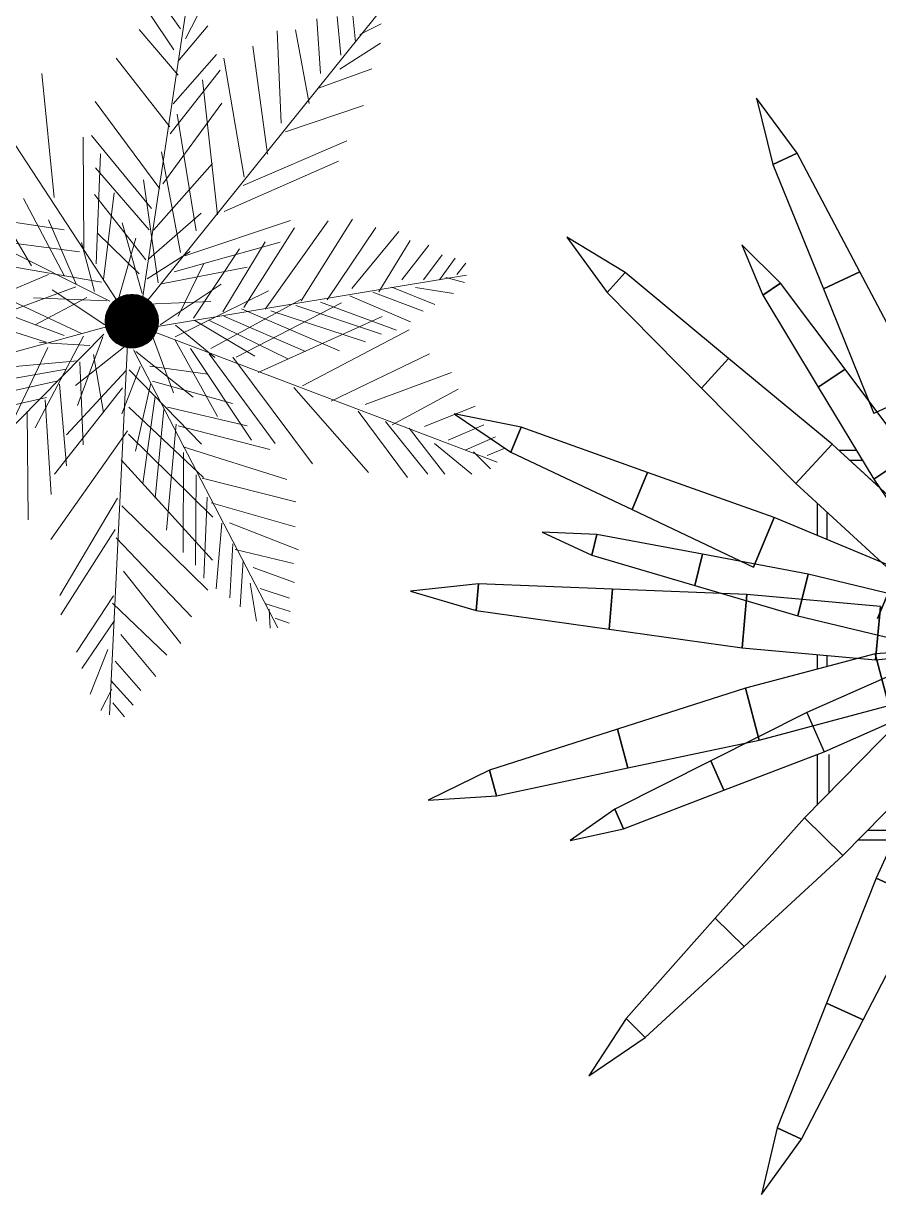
# Model space of a CAD drawing. Header units: inches. Extents: x -98933 to 1585249, y -3352739 to 192771.
# Drawn here: x 42515.27 to 42540.59, y 50363.07 to 50397.74 of the extents above; entities that cross this region are included whole.
import ezdxf

# ---------------------------------------------------------------- set-up
doc = ezdxf.new("R2010")
doc.units = ezdxf.units.IN
doc.header["$MEASUREMENT"] = 0
doc.layers.get('0').update_dxf_attribs({"lineweight": 0})
doc.layers.add('IFF-PLANTS', color=3, linetype='Continuous', lineweight=0)
doc.layers.add('PEJZAJ', color=7, linetype='Continuous')

# ---------------------------------------------------------------- blocks, each defined once
blk = doc.blocks.new('BITKI4')
at = {"color": 3}
for p, q in [((-0.16729, 0.38031), (-0.19852, 0.42281)), ((-0.19852, 0.42281), (-0.18604, 0.37157)), ((-0.19852, 0.42281), (-0.19852, 0.42281)), ((-0.18604, 0.37157), (-0.16729, 0.38031)), ((-0.16729, 0.38031), (-0.18604, 0.37157)), ((-0.1189, 0.28876), (-0.16729, 0.38031)), ((-0.18604, 0.37157), (-0.14702, 0.27565)), ((-0.29976, 0.28822), (-0.34486, 0.31554)), ((-0.34486, 0.31554), (-0.34486, 0.31554)), ((-0.34486, 0.31554), (-0.31374, 0.27297)), ((-0.29976, 0.28822), (-0.34486, 0.31554)), ((-0.34486, 0.31554), (-0.34486, 0.31554)), ((-0.34486, 0.31554), (-0.31374, 0.27297)), ((-0.18, 0.28003), (-0.20999, 0.30971)), ((-0.20999, 0.30971), (-0.20999, 0.30971)), ((-0.20999, 0.30971), (-0.19372, 0.27078)), ((-0.29976, 0.28822), (-0.31374, 0.27297)), ((-0.31374, 0.27297), (-0.29976, 0.28822)), ((-0.29976, 0.28822), (-0.31374, 0.27297)), ((-0.31374, 0.27297), (-0.29976, 0.28822)), ((-0.22004, 0.22213), (-0.29976, 0.28822)), ((-0.22004, 0.22213), (-0.29976, 0.28822)), ((-0.19372, 0.27078), (-0.18, 0.28003)), ((-0.18, 0.28003), (-0.19372, 0.27078)), ((-0.13031, 0.21374), (-0.18, 0.28003)), ((-0.1189, 0.28876), (-0.14702, 0.27565)), ((-0.14702, 0.27565), (-0.1189, 0.28876)), ((-0.0705, 0.19721), (-0.1189, 0.28876)), ((-0.31374, 0.27297), (-0.241, 0.19926)), ((-0.31374, 0.27297), (-0.241, 0.19926)), ((-0.14702, 0.27565), (-0.108, 0.17973)), ((-0.19372, 0.27078), (-0.15089, 0.19987)), ((-0.241, 0.19926), (-0.22004, 0.22213)), ((-0.241, 0.19926), (-0.22004, 0.22213)), ((-0.22004, 0.22213), (-0.241, 0.19926)), ((-0.22004, 0.22213), (-0.241, 0.19926)), ((-0.14031, 0.15604), (-0.22004, 0.22213)), ((-0.14031, 0.15604), (-0.22004, 0.22213)), ((-0.15089, 0.19987), (-0.13031, 0.21374)), ((-0.13031, 0.21374), (-0.15089, 0.19987)), ((-0.08063, 0.14746), (-0.13031, 0.21374)), ((-0.241, 0.19926), (-0.16827, 0.12555)), ((-0.241, 0.19926), (-0.16827, 0.12555)), ((-0.15089, 0.19987), (-0.10807, 0.12895)), ((-0.0705, 0.19721), (-0.108, 0.17973)), ((-0.38002, 0.169), (-0.43175, 0.17925)), ((-0.43175, 0.17925), (-0.38795, 0.14989)), ((-0.43175, 0.17925), (-0.43175, 0.17925)), ((-0.38795, 0.14989), (-0.38002, 0.169)), ((-0.38002, 0.169), (-0.38795, 0.14989)), ((-0.28251, 0.13417), (-0.38002, 0.169)), ((-0.14031, 0.15604), (-0.16827, 0.12555)), ((-0.16827, 0.12555), (-0.14031, 0.15604)), ((-0.14031, 0.15604), (-0.16827, 0.12555)), ((-0.16827, 0.12555), (-0.14031, 0.15604)), ((-0.06408, 0.08615), (-0.14031, 0.15604)), ((-0.1037, 0.12247), (-0.14031, 0.15604)), ((-0.38795, 0.14989), (-0.29439, 0.1055)), ((-0.08063, 0.14746), (-0.10807, 0.12895)), ((-0.10807, 0.12895), (-0.08063, 0.14746)), ((-0.28251, 0.13417), (-0.29439, 0.1055)), ((-0.29439, 0.1055), (-0.28251, 0.13417)), ((-0.18499, 0.09933), (-0.28251, 0.13417)), ((-0.10807, 0.12895), (-0.06181, 0.06035)), ((-0.16827, 0.12555), (-0.09204, 0.05566)), ((-0.16827, 0.12555), (-0.09204, 0.05566)), ((-0.29439, 0.1055), (-0.20083, 0.06112)), ((-0.18499, 0.09933), (-0.20083, 0.06112)), ((-0.20083, 0.06112), (-0.18499, 0.09933)), ((-0.08945, 0.05972), (-0.18499, 0.09933)), ((-0.32167, 0.08646), (-0.36383, 0.08809)), ((-0.36383, 0.08809), (-0.36383, 0.08809)), ((-0.36383, 0.08809), (-0.32555, 0.07037)), ((-0.32555, 0.07037), (-0.32167, 0.08646)), ((-0.32167, 0.08646), (-0.32555, 0.07037)), ((-0.24026, 0.07113), (-0.32167, 0.08646)), ((-0.32555, 0.07037), (-0.24607, 0.04699)), ((-0.24607, 0.04699), (-0.24026, 0.07113)), ((-0.24026, 0.07113), (-0.24607, 0.04699)), ((-0.15885, 0.0558), (-0.24026, 0.07113)), ((-0.15885, 0.0558), (-0.16659, 0.02362)), ((-0.16659, 0.02362), (-0.15885, 0.0558)), ((-0.07841, 0.03644), (-0.15885, 0.0558)), ((-0.10529, 0.02151), (-0.08945, 0.05972)), ((-0.08945, 0.05972), (-0.10529, 0.02151)), ((-0.41296, 0.04823), (-0.46538, 0.04254)), ((-0.41296, 0.04823), (-0.46538, 0.04254)), ((-0.41296, 0.04823), (-0.4148, 0.02763)), ((-0.4148, 0.02763), (-0.41296, 0.04823)), ((-0.41296, 0.04823), (-0.4148, 0.02763)), ((-0.4148, 0.02763), (-0.41296, 0.04823)), ((-0.30948, 0.04415), (-0.41296, 0.04823)), ((-0.30948, 0.04415), (-0.41296, 0.04823)), ((-0.24607, 0.04699), (-0.16659, 0.02362)), ((-0.46538, 0.04254), (-0.46538, 0.04254)), ((-0.46538, 0.04254), (-0.4148, 0.02763)), ((-0.46538, 0.04254), (-0.46538, 0.04254)), ((-0.46538, 0.04254), (-0.4148, 0.02763)), ((-0.31225, 0.01324), (-0.30948, 0.04415)), ((-0.31225, 0.01324), (-0.30948, 0.04415)), ((-0.30948, 0.04415), (-0.31225, 0.01324)), ((-0.30948, 0.04415), (-0.31225, 0.01324)), ((-0.20601, 0.04007), (-0.30948, 0.04415)), ((-0.20601, 0.04007), (-0.30948, 0.04415)), ((-0.2097, -0.00114), (-0.20601, 0.04007)), ((-0.20601, 0.04007), (-0.2097, -0.00114)), ((-0.2097, -0.00114), (-0.20601, 0.04007)), ((-0.20601, 0.04007), (-0.2097, -0.00114)), ((-0.103, 0.03084), (-0.20601, 0.04007)), ((-0.4148, 0.02763), (-0.31225, 0.01324)), ((-0.4148, 0.02763), (-0.31225, 0.01324)), ((-0.103, 0.03084), (-0.10669, -0.01037)), ((-0.103, 0.03084), (-0.10669, -0.01037)), ((-0.10669, -0.01037), (-0.103, 0.03084)), ((-0.10669, -0.01037), (-0.103, 0.03084)), ((-0.16659, 0.02362), (-0.08615, 0.00427)), ((-0.31225, 0.01324), (-0.2097, -0.00114)), ((-0.31225, 0.01324), (-0.2097, -0.00114)), ((-0.00183, 0.001), (-0.1071, -0.00556)), ((-0.10669, -0.01037), (-0.00183, 0.001)), ((-0.10669, -0.01037), (-0.00183, 0.001)), ((-0.2097, -0.00114), (-0.10669, -0.01037)), ((-0.2097, -0.00114), (-0.10669, -0.01037)), ((-0.1071, -0.00556), (-0.20706, -0.03212)), ((-0.09648, -0.04555), (-0.1071, -0.00556)), ((-0.1071, -0.00556), (-0.09648, -0.04555)), ((-0.08419, -0.01735), (-0.15985, -0.05083)), ((-0.20706, -0.03212), (-0.30569, -0.06368)), ((-0.20706, -0.03212), (-0.19643, -0.0721)), ((-0.19643, -0.0721), (-0.20706, -0.03212)), ((-0.15985, -0.05083), (-0.23384, -0.0881)), ((-0.19643, -0.0721), (-0.09648, -0.04555)), ((-0.15985, -0.05083), (-0.14646, -0.0811)), ((-0.14646, -0.0811), (-0.0708, -0.04761)), ((-0.08906, -0.05829), (-0.16152, -0.13209)), ((-0.08906, -0.05829), (-0.16152, -0.13209)), ((-0.30569, -0.06368), (-0.40431, -0.09523)), ((-0.30569, -0.06368), (-0.29772, -0.09366)), ((-0.29772, -0.09366), (-0.30569, -0.06368)), ((-0.29772, -0.09366), (-0.19643, -0.0721)), ((-0.22379, -0.1108), (-0.14646, -0.0811)), ((-0.23384, -0.0881), (-0.30783, -0.12537)), ((-0.22379, -0.1108), (-0.23384, -0.0881)), ((-0.23384, -0.0881), (-0.22379, -0.1108)), ((-0.13201, -0.16107), (-0.05954, -0.08728)), ((-0.13201, -0.16107), (-0.05954, -0.08728)), ((-0.06352, -0.08455), (-0.10637, -0.17868)), ((-0.40431, -0.09523), (-0.45164, -0.11851)), ((-0.399, -0.11522), (-0.40431, -0.09523)), ((-0.40431, -0.09523), (-0.399, -0.11522)), ((-0.399, -0.11522), (-0.29772, -0.09366)), ((-0.45164, -0.11851), (-0.399, -0.11522)), ((-0.30113, -0.1405), (-0.22379, -0.1108)), ((-0.45164, -0.11851), (-0.45164, -0.11851)), ((-0.30783, -0.12537), (-0.34231, -0.14967)), ((-0.30113, -0.1405), (-0.30783, -0.12537)), ((-0.30783, -0.12537), (-0.30113, -0.1405)), ((-0.16152, -0.13209), (-0.2303, -0.2095)), ((-0.16152, -0.13209), (-0.2303, -0.2095)), ((-0.16152, -0.13209), (-0.13201, -0.16107)), ((-0.13201, -0.16107), (-0.16152, -0.13209)), ((-0.16152, -0.13209), (-0.13201, -0.16107)), ((-0.13201, -0.16107), (-0.16152, -0.13209)), ((-0.34231, -0.14967), (-0.30113, -0.1405)), ((-0.34231, -0.14967), (-0.34231, -0.14967)), ((-0.15183, -0.149), (-0.15183, -0.149)), ((-0.15183, -0.149), (-0.15183, -0.149)), ((-0.15183, -0.149), (-0.15183, -0.149)), ((-0.15183, -0.149), (-0.15183, -0.149)), ((-0.20816, -0.23124), (-0.13201, -0.16107)), ((-0.20816, -0.23124), (-0.13201, -0.16107)), ((-0.10637, -0.17868), (-0.14453, -0.27495)), ((-0.10637, -0.17868), (-0.06872, -0.19582)), ((-0.06872, -0.19582), (-0.10637, -0.17868)), ((-0.11629, -0.2878), (-0.06872, -0.19582)), ((-0.2303, -0.2095), (-0.29908, -0.28692)), ((-0.2303, -0.2095), (-0.29908, -0.28692)), ((-0.20816, -0.23124), (-0.2303, -0.2095)), ((-0.20816, -0.23124), (-0.2303, -0.2095)), ((-0.2303, -0.2095), (-0.20816, -0.23124)), ((-0.2303, -0.2095), (-0.20816, -0.23124)), ((-0.28432, -0.30141), (-0.20816, -0.23124)), ((-0.28432, -0.30141), (-0.20816, -0.23124)), ((-0.14453, -0.27495), (-0.18268, -0.37122)), ((-0.14453, -0.27495), (-0.11629, -0.2878)), ((-0.11629, -0.2878), (-0.14453, -0.27495)), ((-0.29908, -0.28692), (-0.32793, -0.33106)), ((-0.29908, -0.28692), (-0.32793, -0.33106)), ((-0.29908, -0.28692), (-0.28432, -0.30141)), ((-0.28432, -0.30141), (-0.29908, -0.28692)), ((-0.29908, -0.28692), (-0.28432, -0.30141)), ((-0.28432, -0.30141), (-0.29908, -0.28692)), ((-0.16385, -0.37979), (-0.11629, -0.2878)), ((-0.32793, -0.33106), (-0.28432, -0.30141)), ((-0.32793, -0.33106), (-0.28432, -0.30141)), ((-0.32793, -0.33106), (-0.32793, -0.33106)), ((-0.32793, -0.33106), (-0.32793, -0.33106)), ((-0.18268, -0.37122), (-0.19469, -0.42256)), ((-0.16385, -0.37979), (-0.18268, -0.37122)), ((-0.18268, -0.37122), (-0.16385, -0.37979)), ((-0.19469, -0.42256), (-0.16385, -0.37979))]:
    blk.add_line(p, q, dxfattribs=at)
at = {"color": 1}
for p, q in [((-0.12138, 0.151), (-0.13481, 0.151)), ((-0.12138, 0.151), (-0.13481, 0.151)), ((-0.12138, 0.151), (-0.13481, 0.151)), ((-0.12138, 0.151), (-0.13481, 0.151)), ((-0.12138, 0.151), (-0.13481, 0.151)), ((-0.12138, 0.151), (-0.13481, 0.151)), ((-0.11686, 0.1435), (-0.12663, 0.1435)), ((-0.11686, 0.1435), (-0.12663, 0.1435)), ((-0.15183, 0.11048), (-0.15183, 0.08559)), ((-0.14433, 0.1036), (-0.14433, 0.08248)), ((-0.15183, -0.00632), (-0.15183, -0.01745)), ((-0.14433, -0.007), (-0.14433, -0.01546)), ((-0.15183, -0.08316), (-0.15183, -0.12222)), ((-0.14277, -0.08316), (-0.14277, -0.11299)), ((-0.11278, -0.1415), (-0.08945, -0.1415)), ((-0.12015, -0.149), (-0.09286, -0.149))]:
    blk.add_line(p, q, dxfattribs=at)
blk = doc.blocks.new('*X20')
at = {"color": 0}
for p, q in [((-66.0861, -112.7145), (-65.9668, -112.5952)), ((-66.0861, -112.7128), (-65.9686, -112.5952)), ((-66.0861, -112.711), (-65.9704, -112.5952)), ((-66.0861, -112.7092), (-65.9721, -112.5952)), ((-66.0861, -112.7162), (-65.9651, -112.5953)), ((-66.0861, -112.7074), (-65.974, -112.5953)), ((-66.086, -112.7179), (-65.9634, -112.5953)), ((-66.086, -112.7055), (-65.9758, -112.5954)), ((-66.0859, -112.7196), (-65.9618, -112.5954)), ((-66.0858, -112.7036), (-65.9777, -112.5955)), ((-66.0858, -112.7212), (-65.9601, -112.5956)), ((-66.0857, -112.7017), (-65.9796, -112.5957)), ((-66.0856, -112.7229), (-65.9585, -112.5957)), ((-66.0855, -112.6997), (-65.9816, -112.5958)), ((-66.0855, -112.7245), (-65.9569, -112.5959)), ((-66.0853, -112.7261), (-65.9553, -112.596)), ((-66.0853, -112.6978), (-65.9836, -112.5961)), ((-66.0851, -112.7276), (-65.9537, -112.5962)), ((-66.085, -112.6957), (-65.9856, -112.5963)), ((-66.0849, -112.7292), (-65.9522, -112.5965)), ((-66.0847, -112.6936), (-65.9877, -112.5967)), ((-66.0846, -112.7307), (-65.9506, -112.5967)), ((-66.0844, -112.7322), (-65.9491, -112.597)), ((-66.0843, -112.6915), (-65.9898, -112.597)), ((-66.0841, -112.7337), (-65.9476, -112.5972)), ((-66.0839, -112.6893), (-65.992, -112.5974)), ((-66.0838, -112.7352), (-65.9461, -112.5975)), ((-66.0835, -112.7367), (-65.9447, -112.5978)), ((-66.0835, -112.6871), (-65.9943, -112.5979)), ((-66.0832, -112.7381), (-65.9432, -112.5981)), ((-66.0829, -112.6848), (-65.9965, -112.5984)), ((-66.0829, -112.7395), (-65.9418, -112.5985)), ((-66.0825, -112.741), (-65.9404, -112.5988)), ((-66.0823, -112.6824), (-65.9989, -112.599)), ((-66.0821, -112.7424), (-65.939, -112.5992)), ((-66.0818, -112.7437), (-65.9376, -112.5996)), ((-66.0817, -112.68), (-66.0013, -112.5997)), ((-66.0814, -112.7451), (-65.9362, -112.6)), ((-66.081, -112.7465), (-65.9349, -112.6004)), ((-66.0809, -112.6775), (-66.0039, -112.6004)), ((-66.0805, -112.7478), (-65.9335, -112.6008)), ((-66.0801, -112.7491), (-65.9322, -112.6013)), ((-66.0801, -112.6749), (-66.0065, -112.6013)), ((-66.0796, -112.7505), (-65.9309, -112.6017)), ((-66.0792, -112.7518), (-65.9296, -112.6022)), ((-66.0791, -112.6722), (-66.0092, -112.6022)), ((-66.0787, -112.7531), (-65.9283, -112.6026)), ((-66.0782, -112.7543), (-65.927, -112.6031)), ((-66.0781, -112.6693), (-66.012, -112.6033)), ((-66.0777, -112.7556), (-65.9257, -112.6036)), ((-66.0772, -112.7569), (-65.9245, -112.6041)), ((-66.0768, -112.6663), (-66.015, -112.6045)), ((-66.0767, -112.7581), (-65.9232, -112.6047)), ((-66.0761, -112.7593), (-65.922, -112.6052)), ((-66.0756, -112.7606), (-65.9208, -112.6058)), ((-66.0754, -112.6632), (-66.0182, -112.6059)), ((-66.075, -112.7618), (-65.9196, -112.6063)), ((-66.0745, -112.763), (-65.9184, -112.6069)), ((-66.0739, -112.7641), (-65.9172, -112.6075)), ((-66.0738, -112.6598), (-66.0216, -112.6075)), ((-66.0733, -112.7653), (-65.916, -112.6081)), ((-66.0727, -112.7665), (-65.9149, -112.6087)), ((-66.0721, -112.7676), (-65.9137, -112.6093)), ((-66.0719, -112.6561), (-66.0253, -112.6095)), ((-66.0714, -112.7688), (-65.9126, -112.6099)), ((-66.0708, -112.7699), (-65.9114, -112.6105)), ((-66.0702, -112.771), (-65.9103, -112.6112)), ((-66.0695, -112.7721), (-65.9092, -112.6118)), ((-66.0695, -112.6519), (-66.0294, -112.6118)), ((-66.0688, -112.7732), (-65.9081, -112.6125)), ((-66.0682, -112.7743), (-65.907, -112.6132)), ((-66.0675, -112.7754), (-65.9059, -112.6139)), ((-66.0668, -112.7765), (-65.9049, -112.6146)), ((-66.0664, -112.6471), (-66.0342, -112.6149)), ((-66.0661, -112.7775), (-65.9038, -112.6153)), ((-66.0653, -112.7786), (-65.9028, -112.616)), ((-66.0646, -112.7796), (-65.9017, -112.6167)), ((-66.0639, -112.7807), (-65.9007, -112.6175)), ((-66.0631, -112.7817), (-65.8997, -112.6182)), ((-66.0624, -112.7827), (-65.8987, -112.619)), ((-66.062, -112.6409), (-66.0405, -112.6194)), ((-66.0616, -112.7837), (-65.8977, -112.6197)), ((-66.0608, -112.7847), (-65.8967, -112.6205)), ((-66.06, -112.7857), (-65.8957, -112.6213)), ((-66.0592, -112.7866), (-65.8947, -112.6221)), ((-66.0584, -112.7876), (-65.8938, -112.6229)), ((-66.0576, -112.7885), (-65.8928, -112.6237)), ((-66.0568, -112.7895), (-65.8919, -112.6246)), ((-66.056, -112.7904), (-65.8909, -112.6254)), ((-66.0551, -112.7913), (-65.89, -112.6262)), ((-66.0543, -112.7923), (-65.8891, -112.6271)), ((-66.0534, -112.7932), (-65.8882, -112.628)), ((-66.0525, -112.7941), (-65.8873, -112.6288)), ((-66.0516, -112.7949), (-65.8864, -112.6297)), ((-66.0508, -112.7958), (-65.8855, -112.6306)), ((-66.0499, -112.7967), (-65.8847, -112.6315)), ((-66.0489, -112.7975), (-65.8838, -112.6324)), ((-66.048, -112.7984), (-65.883, -112.6333)), ((-66.0471, -112.7992), (-65.8821, -112.6343)), ((-66.0462, -112.8001), (-65.8813, -112.6352)), ((-66.0452, -112.8009), (-65.8805, -112.6361)), ((-66.0442, -112.8017), (-65.8797, -112.6371)), ((-66.0433, -112.8025), (-65.8789, -112.6381)), ((-66.0423, -112.8033), (-65.8781, -112.6391)), ((-66.0413, -112.8041), (-65.8773, -112.64)), ((-66.0403, -112.8048), (-65.8765, -112.641)), ((-66.0393, -112.8056), (-65.8758, -112.642)), ((-66.0383, -112.8063), (-65.875, -112.6431)), ((-66.0373, -112.8071), (-65.8743, -112.6441)), ((-66.0362, -112.8078), (-65.8735, -112.6451)), ((-66.0352, -112.8085), (-65.8728, -112.6462)), ((-66.0341, -112.8092), (-65.8721, -112.6472)), ((-66.0331, -112.8099), (-65.8714, -112.6483)), ((-66.032, -112.8106), (-65.8707, -112.6494)), ((-66.0309, -112.8113), (-65.87, -112.6504)), ((-66.0298, -112.812), (-65.8694, -112.6515)), ((-66.0287, -112.8127), (-65.8687, -112.6526)), ((-66.0276, -112.8133), (-65.868, -112.6538)), ((-66.0265, -112.8139), (-65.8674, -112.6549)), ((-66.0253, -112.8146), (-65.8668, -112.656)), ((-66.0242, -112.8152), (-65.8662, -112.6572)), ((-66.023, -112.8158), (-65.8655, -112.6583)), ((-66.0218, -112.8164), (-65.865, -112.6595)), ((-66.0207, -112.817), (-65.8644, -112.6607)), ((-66.0195, -112.8176), (-65.8638, -112.6619)), ((-66.0183, -112.8181), (-65.8632, -112.6631)), ((-66.017, -112.8187), (-65.8627, -112.6643)), ((-66.0158, -112.8192), (-65.8621, -112.6655)), ((-66.0146, -112.8197), (-65.8616, -112.6668)), ((-66.0133, -112.8203), (-65.8611, -112.668)), ((-66.0121, -112.8208), (-65.8606, -112.6693)), ((-66.0108, -112.8213), (-65.8601, -112.6706)), ((-66.0095, -112.8217), (-65.8596, -112.6718)), ((-66.0082, -112.8222), (-65.8591, -112.6731)), ((-66.0069, -112.8227), (-65.8587, -112.6745)), ((-66.0056, -112.8231), (-65.8582, -112.6758)), ((-66.0042, -112.8235), (-65.8578, -112.6771)), ((-66.0029, -112.8239), (-65.8574, -112.6785)), ((-66.0015, -112.8244), (-65.857, -112.6798)), ((-66.0001, -112.8247), (-65.8566, -112.6812)), ((-65.9987, -112.8251), (-65.8562, -112.6826)), ((-65.9973, -112.8255), (-65.8559, -112.684)), ((-65.9959, -112.8258), (-65.8555, -112.6855)), ((-65.9945, -112.8261), (-65.8552, -112.6869)), ((-65.993, -112.8264), (-65.8549, -112.6884)), ((-65.9915, -112.8267), (-65.8546, -112.6898)), ((-65.99, -112.827), (-65.8543, -112.6913)), ((-65.9885, -112.8273), (-65.8541, -112.6928)), ((-65.987, -112.8275), (-65.8538, -112.6943)), ((-65.9855, -112.8278), (-65.8536, -112.6959)), ((-65.9839, -112.828), (-65.8534, -112.6974)), ((-65.9823, -112.8281), (-65.8532, -112.699)), ((-65.9807, -112.8283), (-65.853, -112.7006)), ((-65.9791, -112.8285), (-65.8529, -112.7022)), ((-65.9775, -112.8286), (-65.8528, -112.7039)), ((-65.9758, -112.8287), (-65.8527, -112.7056)), ((-65.9741, -112.8288), (-65.8526, -112.7072)), ((-65.9724, -112.8288), (-65.8525, -112.7089)), ((-65.9707, -112.8289), (-65.8525, -112.7107)), ((-65.9689, -112.8289), (-65.8525, -112.7124)), ((-65.9671, -112.8289), (-65.8525, -112.7142)), ((-65.9653, -112.8288), (-65.8525, -112.716)), ((-65.9635, -112.8287), (-65.8526, -112.7179)), ((-65.9616, -112.8286), (-65.8527, -112.7198)), ((-65.9597, -112.8285), (-65.8529, -112.7217)), ((-65.9577, -112.8283), (-65.8531, -112.7236)), ((-65.9557, -112.8281), (-65.8533, -112.7256)), ((-65.9537, -112.8278), (-65.8535, -112.7276)), ((-65.9517, -112.8275), (-65.8538, -112.7297)), ((-65.9495, -112.8272), (-65.8542, -112.7318)), ((-65.9474, -112.8268), (-65.8546, -112.734)), ((-65.9452, -112.8264), (-65.855, -112.7362)), ((-65.9429, -112.8258), (-65.8555, -112.7384)), ((-65.9406, -112.8253), (-65.8561, -112.7408)), ((-65.9382, -112.8246), (-65.8567, -112.7432)), ((-65.9357, -112.8239), (-65.8574, -112.7457)), ((-65.9331, -112.8231), (-65.8582, -112.7482)), ((-65.9304, -112.8222), (-65.8591, -112.7509)), ((-65.9276, -112.8212), (-65.8602, -112.7537)), ((-65.9247, -112.82), (-65.8613, -112.7567)), ((-65.9216, -112.8187), (-65.8627, -112.7598)), ((-65.9183, -112.8171), (-65.8642, -112.7631)), ((-65.9147, -112.8153), (-65.866, -112.7667)), ((-65.9107, -112.8131), (-65.8682, -112.7706)), ((-65.9062, -112.8104), (-65.871, -112.7752)), ((-65.9006, -112.8065), (-65.8748, -112.7807)), ((-65.8915, -112.7992), (-65.8822, -112.7899))]:
    blk.add_line(p, q, dxfattribs=at)
blk = doc.blocks.new('PALM')
at = {"layer": 'IFF-PLANTS', "linetype": 'ByBlock'}
for p, q in [((-109.5, -153.8), (109.3, 332.8)), ((66.9, 254.4), (73.4, 319.7)), ((96.3, 300.1), (96.3, 332.8)), ((106.1, 316.5), (128.9, 326.3)), ((89.7, 290.3), (132.2, 306.7)), ((-254.9, 269.3), (-246.5, 287.4)), ((57.1, 215.2), (47.3, 293.6)), ((-252.1, 254.4), (-269.5, 273.9)), ((-132.8, -126.1), (-261.7, 280.8)), ((-250.7, 245), (-234.1, 277.4)), ((40.7, 185.8), (30.9, 277.3)), ((83.2, 264.2), (132.2, 283.8)), ((-240.7, 226), (-221.9, 263.8)), ((24.4, 149.9), (8.1, 260.9)), ((73.4, 228.3), (142, 257.7)), ((-245.2, 211.4), (-276.1, 253.9)), ((-227.4, 199.3), (-202.1, 253.4)), ((-230.2, 182.8), (-277.8, 224.3)), ((-227.5, 164.2), (-184.7, 233.9)), ((-207.1, 133.4), (-166.7, 225.5)), ((44, 195.6), (142, 225)), ((-493.3, 194.3), (-495.5, 219.1)), ((-473.5, 170.7), (-475.9, 216.2)), ((-450.7, 156.4), (-454.2, 209.1)), ((-419.5, 136), (-426.3, 210.3)), ((-14.8, 65), (-24.6, 218.5)), ((-112.7, -156.1), (-507.8, 202.5)), ((-397.6, 97.9), (-395.2, 200.2)), ((-356.1, 77.6), (-370.4, 202.5)), ((-224.3, 156.6), (-278.9, 205.9)), ((-205.4, 96.3), (-147.8, 200.4)), ((37.5, 149.9), (151.8, 202.2)), ((-480.8, 180), (-511.9, 190)), ((-331, 38.5), (-334.2, 187.3)), ((-294.7, 13), (-292.8, 177.3)), ((-214.9, 126.4), (-283.8, 184)), ((-190.6, 64), (-123.2, 176.8)), ((-446.4, 137.9), (-506.5, 164.3)), ((-204.1, 87), (-285, 161.8)), ((8.1, 114), (148.6, 163)), ((-250.9, -32.1), (-259.6, 152.7)), ((-178.6, 15.2), (-110.1, 146.5)), ((-44.2, -23.2), (-70.3, 156.4)), ((-412.1, 116.4), (-489.7, 131.3)), ((-193, 54.9), (-280.6, 141.2)), ((199, 85.8), (229.8, 128.3)), ((237.7, 105.6), (250.9, 128.2)), ((-183.8, 21.1), (-280.2, 117.1)), ((-218.8, -49.5), (-217.9, 111.7)), ((-87.3, -125.4), (259.9, 122.9)), ((-5, 71.5), (151.8, 120.5)), ((127.6, 30.7), (161, 114)), ((153.3, 48.9), (183.4, 116.1)), ((176.4, 62.7), (201.2, 120.8)), ((251.1, 112.9), (270.8, 110.5)), ((-389.2, 91.8), (-479.2, 110.7)), ((-163.3, -9.7), (-97.8, 101.4)), ((-63.8, -49.3), (-86.7, 100.9)), ((66.3, -12.2), (121.3, 97.8)), ((93.3, 8.3), (139.5, 108.4)), ((229.3, 101.5), (265.2, 95.6)), ((-163.5, -13.4), (-274.9, 79.8)), ((-34.4, 16), (138.8, 81.3)), ((36.9, -31.4), (98.5, 89.9)), ((214.2, 86), (256, 79.8)), ((-192.8, -75.1), (-188.7, 64.4)), ((-76.9, -72.2), (-106.3, 74.8)), ((10.4, -61.4), (64.7, 73.3)), ((193, 65.1), (252.3, 57.8)), ((-323.7, 29.3), (-458.2, 59.3)), ((-155.6, -37.9), (-96.6, 56.9)), ((159.5, 54.4), (239.1, 35.3)), ((-291.5, 1.6), (-440.5, 39.8)), ((-161.3, -39.4), (-255, 38)), ((-13.6, -71.5), (31, 41.5)), ((-156.4, -111), (-158.5, 30.6)), ((-144.9, -77.4), (-89.4, 21.3)), ((-83.4, -95), (-116.1, 19.3)), ((-40.9, -19.9), (112.6, 29.1)), ((-31.9, -82.1), (7, 31.4)), ((136.6, 25.4), (236.7, 15.5)), ((-156.9, -60), (-252.8, 12)), ((101.8, 12.4), (218.6, -10.3)), ((-57.3, -52.6), (76.7, -13.4)), ((-45.6, -95.3), (-22.2, -3.1)), ((75.7, -11.7), (203.8, -40.9)), ((-216.7, -53.6), (-395.6, -22.9)), ((-148.6, -77.1), (-229, -26.4)), ((-132.9, -94.7), (-84.9, -30.7)), ((-132.5, -122.1), (-120.9, -22.9)), ((-99.7, -124.4), (-135.7, -46)), ((-68.7, -109), (-62, -40.3)), ((33, -38.2), (179, -62.8)), ((-294.7, -169.5), (-398.4, -63.8)), ((-80.1, -98.3), (53.8, -52.6)), ((14, -60.4), (139.9, -88.4)), ((-266.3, -162.7), (-351.7, -66.1)), ((-237.2, -164.1), (-309.1, -78.7)), ((-142.7, -103.4), (-205.9, -75.8)), ((-10.4, -76.4), (98, -103.3)), ((-180.2, -99.8), (-329.1, -82.3)), ((-196.3, -166.1), (-273, -82.8)), ((-176.1, -160), (-222.1, -94.6)), ((-18.7, -161.9), (112, -88.5)), ((-160.5, -113.1), (-279.3, -108.8)), ((-83.4, -124.4), (14.6, -104.8)), ((-75.5, -156.3), (-12, -97.9)), ((-44.6, -98.8), (66.4, -121.1)), ((-42.5, -162.8), (56.2, -96.4)), ((7.1, -167.3), (142.9, -99.1)), ((87.6, -172), (246.1, -110.2)), ((-149.9, -168.1), (-240.7, -126.4)), ((-57.4, -115.6), (18.2, -141.5)), ((130.9, -178.6), (273.9, -121.8)), ((-137.6, -137.7), (-223.2, -147.6)), ((223.8, -189.6), (324.4, -139.8)), ((-167.9, -187.4), (-303.1, -145.6)), ((-106.4, -156.1), (424, -213.9)), ((-111.5, -159.7), (-574.6, -424.7)), ((-146.2, -169.7), (-573, -166.4)), ((-262.9, -164), (-386, -241.1)), ((-213.3, -210.9), (-344.7, -163.9)), ((-237.4, -169.9), (-340, -235.1)), ((-216.5, -172.1), (-314.6, -241.1)), ((-197.6, -169.5), (-270.8, -230.3)), ((-170.9, -172), (-216.6, -223.6)), ((-107.6, -159.7), (1.3, -682.1)), ((-72.5, -168.4), (270.9, -421.9)), ((-70.4, -171.9), (-21.5, -259)), ((-51.2, -181.1), (16.2, -166.2)), ((-44.6, -166.9), (40.3, -280.2)), ((6, -174.5), (84.7, -289.8)), ((78.3, -175.1), (193.9, -319.6)), ((296, -200.5), (367.5, -167)), ((-136.7, -177.7), (-153.7, -262.3)), ((-98.3, -189.3), (-23.1, -231.6)), ((42.1, -180), (136.1, -310.9)), ((140.2, -185.9), (235.2, -319.9)), ((184.6, -185.2), (274.6, -303.7)), ((336.3, -197.7), (400.5, -183.7)), ((-185.9, -206.6), (-248.5, -342.8)), ((-108.9, -195.8), (-243.9, -600.8)), ((-167.2, -191.9), (-207.9, -303.6)), ((-111.5, -198.9), (-179.3, -272.3)), ((-54, -193.8), (-55.2, -273.8)), ((-34.1, -200.8), (-21, -313.3)), ((-31, -198.8), (63.9, -192.6)), ((227.8, -202), (312.9, -294.7)), ((273.4, -194.1), (331.6, -278.3)), ((388.9, -211.6), (420, -201.5)), ((-209.9, -217.4), (-279.7, -352.4)), ((-127.3, -221.3), (-203.8, -244.8)), ((-98.8, -221.9), (-180.3, -337.7)), ((-114.3, -220), (-79.4, -279.5)), ((-94.2, -222.7), (-0.6, -295.9)), ((1.5, -221.9), (122.8, -229.4)), ((313.5, -212), (362.7, -268.2)), ((350.7, -210.2), (384.5, -250.8)), ((377.6, -208.4), (406.2, -243.7)), ((-2.2, -226.4), (5.8, -337.8)), ((-127.8, -242.4), (-230.7, -289.6)), ((-125, -244.7), (-89.7, -333.1)), ((-86.1, -245), (24.1, -346.6)), ((20.6, -244.7), (32.9, -373.1)), ((-128.3, -263.4), (-93.1, -378)), ((-83.2, -271.2), (23.6, -379.3)), ((47.6, -255.9), (69.3, -402.4)), ((55.2, -257.6), (189.7, -278.7)), ((-142.3, -280.6), (-245.8, -322.6)), ((-90.4, -272.4), (-175.7, -382.8)), ((110.4, -299), (219.9, -312)), ((-84.4, -308.4), (-179.9, -438.3)), ((-150.4, -305.1), (-115.1, -445.9)), ((117, -305.7), (131.5, -423.9)), ((142.3, -324.6), (231.9, -330.6)), ((-62.8, -349.2), (44.9, -480.8)), ((174.7, -347.6), (181.1, -429.3)), ((187.8, -361.2), (250.8, -366.8)), ((195.3, -376.2), (206.7, -434.8)), ((216.8, -375.5), (266.8, -391.6)), ((221.7, -389.9), (228.7, -431.5))]:
    blk.add_line(p, q, dxfattribs=at)
blk.add_circle((-106.9, -155.2), 36.5, dxfattribs=at)
at = {"layer": 'IFF-PLANTS', "linetype": 'ByBlock', "xscale": 312.542239965011, "yscale": 312.542239965011, "zscale": 312.542239965011}
blk.add_blockref('*X20', (20511.3, 35072.1), dxfattribs=at)

msp = doc.modelspace()

# ---------------------------------------------------------------- block references
at = {"layer": 'IFF-PLANTS', "color": 7, "xscale": -0.02172476840241558, "yscale": 0.02172476839041337, "zscale": 0.0217247683944911, "rotation": 225}
msp.add_blockref('PALM', (42522.511, 50388.183), dxfattribs=at)
at = {"layer": 'PEJZAJ', "color": 7, "xscale": 38.40000000002328, "yscale": 38.39999999999418, "zscale": 38.40000000000001}
msp.add_blockref('BITKI4', (42544.603, 50379.293), dxfattribs=at)

doc.saveas('drawing.dxf')
